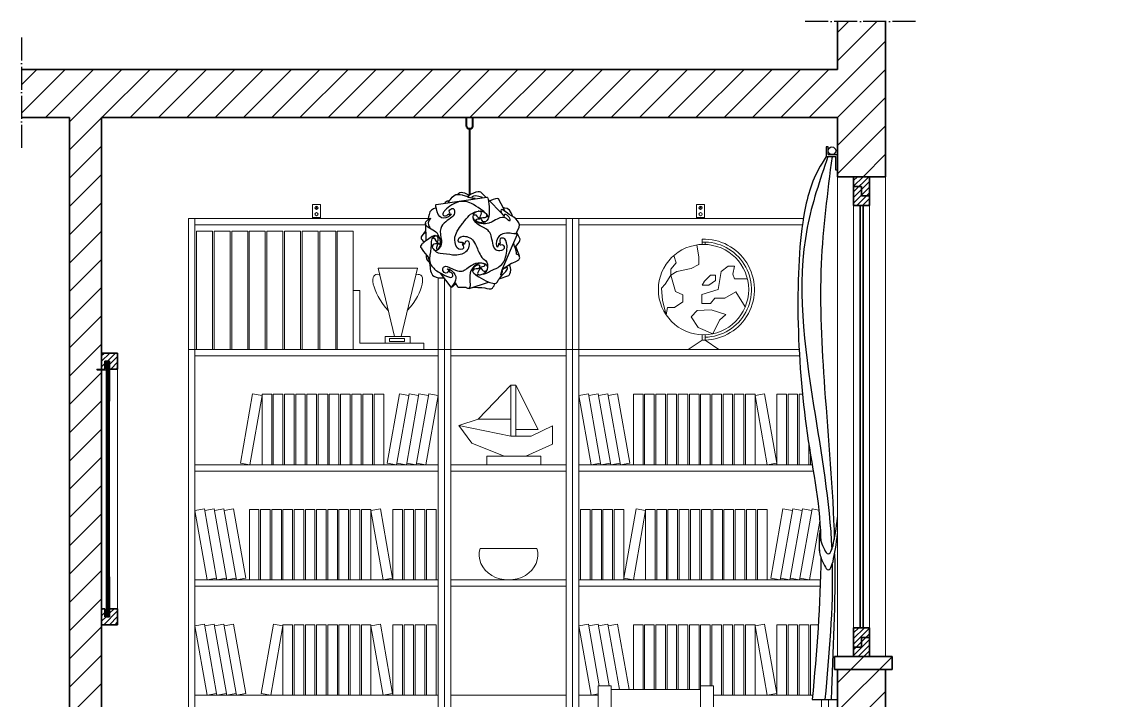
# Model space of a CAD drawing. Header units: inches. Extents: x -1073 to 749, y -113 to 910.
# Drawn here: x -692.1 to -354.7, y 697.6 to 909.8 of the extents above; entities that cross this region are included whole.
import ezdxf

# ---------------------------------------------------------------- set-up
doc = ezdxf.new("R2010")
doc.units = ezdxf.units.IN
doc.header["$MEASUREMENT"] = 0
doc.linetypes.add('ACAD_ISO04W100', pattern=[30, 24, -3, 0, -3])
for name, color, linetype, lineweight in [('A-LP-SEZIONI', 151, 'Continuous', 13), ('A-prsp-2', 137, 'Continuous', 13), ('A-SECT A-MCUT', 7, 'Continuous', 35), ('Livello 1', 7, 'Continuous', 25)]:
    doc.layers.add(name, color=color, linetype=linetype, lineweight=lineweight)
doc.layers.add('A-SECT D-MCUT', color=181, linetype='Continuous')

# ---------------------------------------------------------------- blocks, each defined once
blk = doc.blocks.new('block 3')
at = {"layer": 'A-LP-SEZIONI', "lineweight": 25, "transparency": 33554687}
for points in [[(152.2, 136.5), (135.2, 153.9)], [(53.2, 123.6), (54, 100.7)], [(175.6, 80.9), (170.9, 93.2)], [(110.3, 38.6), (135.5, 46.8)]]:
    blk.add_lwpolyline(points, dxfattribs=at)
for points, knots in [([(129.9, 138.5), (129.9, 138.5), (114.9, 148.6), (111.2, 150), (107.4, 151.3), (100.2, 154), (91, 149.1), (81.7, 144.1), (77.8, 139.4), (77, 138), (76.1, 136.7), (75.8, 134.8), (76.3, 134.1), (76.8, 133.4), (78.5, 131.8), (81.1, 133.6), (83.6, 135.5), (83.4, 135.8), (84, 135.3), (84.6, 134.8), (84, 133.8), (84.6, 134.3), (85.3, 134.9), (88.4, 136.4), (86.8, 134.6), (85.2, 132.8), (80.4, 129.5), (76.8, 129.9), (73.1, 130.3), (70.3, 132.5), (68.5, 138.4), (66.7, 144.2), (66.7, 147.2), (66.9, 147.5), (67.1, 147.7), (67.4, 148), (67.4, 148), (67.4, 148), (133.4, 157.4), (133.4, 157.4), (133.4, 157.4), (134.6, 157.5), (135.1, 154.4), (135.5, 151.3), (136.3, 145.4), (136.4, 142.1), (136.5, 138.7), (137.4, 125.3), (128.1, 123.7), (118.8, 122.2), (115.5, 128.7), (115.4, 131.8), (115.4, 135), (116.8, 139.8), (125.1, 139.5), (133.4, 139.1), (135.1, 131.1), (135.1, 130.5)], [0, 0, 0, 0, 1, 1, 1, 2, 2, 2, 3, 3, 3, 4, 4, 4, 5, 5, 5, 6, 6, 6, 7, 7, 7, 8, 8, 8, 9, 9, 9, 10, 10, 10, 11, 11, 11, 12, 12, 12, 13, 13, 13, 14, 14, 14, 15, 15, 15, 16, 16, 16, 17, 17, 17, 18, 18, 18, 19, 19, 19, 19]), ([(83.1, 150.5), (83.1, 150.5), (85.5, 153.8), (85.8, 154.4), (86, 155), (89.8, 159.9), (92.8, 160.7), (95.8, 161.4), (101.9, 160), (101.9, 160), (101.9, 160), (109, 158.2), (109, 158.2)], [0, 0, 0, 0, 1, 1, 1, 2, 2, 2, 3, 3, 3, 4, 4, 4, 4]), ([(95.8, 161.2), (95.8, 161.2), (96.9, 163.7), (99.6, 163.8), (102.3, 163.9), (106.4, 162.2), (108.4, 160.8), (110.5, 159.4), (110.2, 159.6), (110.2, 159.6)], [0, 0, 0, 0, 1, 1, 1, 2, 2, 2, 3, 3, 3, 3]), ([(118.2, 155.4), (118.2, 155.4), (112.6, 155.8), (109.4, 157.1), (106.2, 158.4), (103.5, 159.4), (103.5, 159.4)], [0, 0, 0, 0, 1, 1, 1, 2, 2, 2, 2]), ([(132.1, 157.4), (132.1, 157.4), (125.7, 163.5), (125.7, 163.5), (125.7, 163.5), (123.1, 165.4), (118.9, 163.9), (114.8, 162.5), (110, 159.6), (109.4, 158.8), (108.9, 158), (108.9, 157.7), (109.8, 157.2), (110.7, 156.8), (110.8, 156.7), (110.8, 156.7)], [0, 0, 0, 0, 1, 1, 1, 2, 2, 2, 3, 3, 3, 4, 4, 4, 5, 5, 5, 5]), ([(127.4, 156.8), (127.4, 156.8), (119.2, 159.8), (115.7, 158.8), (112.1, 157.8), (114.1, 156.3), (115, 156)], [0, 0, 0, 0, 1, 1, 1, 2, 2, 2, 2]), ([(157.2, 138.8), (157.2, 138.8), (152, 148.8), (152, 148.8), (152, 148.8), (148.6, 155), (148.6, 155), (148.6, 155), (146, 156.5), (141.3, 154.4), (136.6, 152.4), (136.9, 152.2), (136.9, 152.2)], [0, 0, 0, 0, 1, 1, 1, 2, 2, 2, 3, 3, 3, 4, 4, 4, 4]), ([(67, 143.2), (67, 143.2), (60.9, 142.1), (59.1, 138.1), (57.3, 134.1), (56.8, 128.6), (56.8, 128.6)], [0, 0, 0, 0, 1, 1, 1, 2, 2, 2, 2]), ([(84.6, 134.6), (84.6, 134.6), (85.8, 135.4), (85.4, 136), (85, 136.6), (83.4, 139.2), (84.9, 140.7), (86.5, 142.3), (89.3, 143.9), (90.5, 141.2), (91.6, 138.4), (91.7, 135.3), (88.9, 132.5), (86.1, 129.8), (76.9, 123.7), (75.5, 121.1), (74, 118.6), (71.7, 115.6), (72.7, 108.8), (73.7, 101.9), (75.1, 99.9), (73.8, 95.8), (72.5, 91.7), (68.4, 85.3), (65.2, 88.4), (62, 91.5), (60.1, 96.8), (61.6, 101.3), (63.1, 105.9), (66.4, 109.3), (70.1, 105.9), (73.7, 102.5), (72.2, 95.8), (71.6, 95.6), (70.9, 95.4), (69.7, 98.1), (69.7, 98.1), (69.7, 98.1), (69.1, 98), (69.2, 97.9), (69.3, 97.7), (68.6, 98.4), (69.2, 99.9), (69.8, 101.3), (70.8, 106.6), (66.9, 107.1)], [0, 0, 0, 0, 1, 1, 1, 2, 2, 2, 3, 3, 3, 4, 4, 4, 5, 5, 5, 6, 6, 6, 7, 7, 7, 8, 8, 8, 9, 9, 9, 10, 10, 10, 11, 11, 11, 12, 12, 12, 13, 13, 13, 14, 14, 14, 15, 15, 15, 15]), ([(78.6, 149.8), (78.6, 149.8), (79.9, 152.6), (81.8, 152.6), (83.8, 152.6), (84.5, 152.4), (84.5, 152.4)], [0, 0, 0, 0, 1, 1, 1, 2, 2, 2, 2]), ([(171.2, 109.9), (171.2, 109.9), (176.4, 117.9), (175.6, 121.3), (174.9, 124.6), (172.3, 129), (168.2, 131.3), (164.2, 133.5), (160.2, 136.3), (158.2, 137.7), (156.2, 139.1), (150.8, 144.2), (151.5, 139.6), (152.2, 135), (155.1, 133.1), (155.6, 132.8), (156, 132.5), (156.2, 132.3), (156.2, 133.6), (156.1, 134.9), (156.8, 136.4), (159.1, 134.4), (161.5, 132.4), (162.5, 131), (162.7, 129.8), (163, 128.6), (164.3, 124), (161.2, 127.3), (158, 130.7), (154.6, 132), (150.3, 130.4), (146.1, 128.8), (137.9, 123.9), (135.7, 123.4), (133.6, 122.8), (129.5, 122.1), (125.2, 123.1), (121, 124.1), (121.7, 124), (121.7, 124)], [0, 0, 0, 0, 1, 1, 1, 2, 2, 2, 3, 3, 3, 4, 4, 4, 5, 5, 5, 6, 6, 6, 7, 7, 7, 8, 8, 8, 9, 9, 9, 10, 10, 10, 11, 11, 11, 12, 12, 12, 13, 13, 13, 13]), ([(166.7, 132.4), (166.7, 132.4), (164.8, 141.1), (159.6, 142.4), (154.5, 143.6), (155, 143.2), (155, 143.2)], [0, 0, 0, 0, 1, 1, 1, 2, 2, 2, 2]), ([(69.7, 97.5), (69.7, 97.5), (67.4, 91.3), (67.7, 90.3), (68, 89.4), (69.6, 87.1), (72.3, 93.6), (74.9, 100), (69.9, 108.9), (67.9, 111), (65.9, 113.1), (55.3, 118.4), (54.2, 120.5), (53, 122.6), (52.9, 124.7), (54.9, 126.7), (56.9, 128.7), (61.2, 131.6), (59.6, 128.6), (59.6, 128.6), (55.7, 125.1), (57.2, 121.4), (58.8, 117.7), (59.5, 116.9), (59.5, 116.9)], [0, 0, 0, 0, 1, 1, 1, 2, 2, 2, 3, 3, 3, 4, 4, 4, 5, 5, 5, 6, 6, 6, 7, 7, 7, 8, 8, 8, 8]), ([(65.2, 88.2), (65.2, 88.2), (68.7, 84.3), (72.5, 84.3), (76.4, 84.3), (85.2, 82.9), (88.6, 82.4), (92.1, 82), (100.6, 82.3), (104.6, 85.3), (108.6, 88.3), (112.4, 94.5), (110.1, 98.6), (107.8, 102.6), (105.2, 98.9), (105.2, 98.9), (105.2, 98.9), (104, 95.6), (103.2, 96), (102.5, 96.4), (102.6, 97), (102.6, 97), (102.6, 97), (99.8, 96.9), (101.5, 95.4), (103.2, 93.9), (103.9, 90.6), (101.5, 89.7), (99.1, 88.7), (94.5, 89.3), (92.8, 94.4), (91.2, 99.6), (90.9, 103.9), (92.7, 108.8), (94.4, 113.7), (101.5, 123.1), (101.9, 123.5), (102.3, 123.9), (109.5, 134.2), (113.9, 136.2), (118.2, 138.2), (118.8, 138.4), (118.8, 138.4)], [0, 0, 0, 0, 1, 1, 1, 2, 2, 2, 3, 3, 3, 4, 4, 4, 5, 5, 5, 6, 6, 6, 7, 7, 7, 8, 8, 8, 9, 9, 9, 10, 10, 10, 11, 11, 11, 12, 12, 12, 13, 13, 13, 14, 14, 14, 14]), ([(115.8, 133.9), (115.8, 133.9), (118.2, 135.6), (120.4, 132.8), (122.6, 130), (123.6, 128.9), (124.2, 129.3)], [0, 0, 0, 0, 1, 1, 1, 2, 2, 2, 2]), ([(172.7, 109), (172.7, 109), (164.7, 110), (163.5, 110.3), (162.2, 110.5), (151.2, 111.3), (147.6, 104.5), (144.1, 97.7), (145.4, 93.6), (146.3, 93.2), (147.2, 92.7), (147.8, 92.3), (148.3, 94.2), (148.9, 96), (149.1, 98.6), (149.9, 96.7), (150.6, 94.9), (150.5, 95.4), (152.6, 95.5), (154.8, 95.6), (158, 91), (153.8, 88.5), (149.5, 86), (143.1, 87.6), (141.5, 94.7), (140, 101.9), (138.9, 109.3), (137.1, 111.3), (135.2, 113.3), (135.6, 114.7), (128.8, 117.8), (122.1, 120.8), (118.4, 123.8), (117.1, 126.4), (115.9, 129.1), (115.9, 129.1), (115.9, 129.1)], [0, 0, 0, 0, 1, 1, 1, 2, 2, 2, 3, 3, 3, 4, 4, 4, 5, 5, 5, 6, 6, 6, 7, 7, 7, 8, 8, 8, 9, 9, 9, 10, 10, 10, 11, 11, 11, 12, 12, 12, 12]), ([(126.9, 123.7), (126.9, 123.7), (120.3, 124.5), (119.3, 126.9), (118.3, 129.4), (121.6, 129), (122.5, 129), (123.5, 129), (124.4, 129.4), (124.4, 129.4)], [0, 0, 0, 0, 1, 1, 1, 2, 2, 2, 3, 3, 3, 3]), ([(124.2, 129.6), (123.7, 130), (124.1, 130.9), (124.1, 130.9), (124.1, 130.9), (126.1, 134.3), (126.3, 136.7), (126.5, 139), (122.1, 139.3), (122.1, 139.3)], [0, 0, 0, 0, 1, 1, 1, 2, 2, 2, 3, 3, 3, 3]), ([(132.5, 125.8), (132.5, 125.8), (129.6, 124.2), (128.1, 125.7), (126.6, 127.2), (126.1, 129.8), (125.5, 129.9), (124.9, 130), (124.4, 130), (124.4, 130), (124.1, 130.7), (126.9, 130.5), (130.9, 130.9), (134.9, 131.3), (133.1, 134.6), (133.1, 134.6)], [0, 0, 0, 0, 1, 1, 1, 2, 2, 2, 3, 3, 3, 4, 4, 4, 5, 5, 5, 5]), ([(53.3, 113.7), (53.3, 113.7), (47.6, 105.8), (47.6, 105.8), (47.6, 105.8), (47, 103.6), (48.8, 101.8), (50.6, 100), (51.9, 99), (51.9, 99)], [0, 0, 0, 0, 1, 1, 1, 2, 2, 2, 3, 3, 3, 3]), ([(65.9, 107.4), (65.9, 107.4), (63.5, 107.4), (59.3, 104.4), (55.1, 101.4), (49.2, 96.8), (49.2, 96.8), (49.2, 96.8), (46, 93.6), (46.8, 92.2), (47.5, 90.9), (58.5, 76.9), (58.5, 76.9)], [0, 0, 0, 0, 1, 1, 1, 2, 2, 2, 3, 3, 3, 4, 4, 4, 4]), ([(69.2, 97.6), (69.2, 97.6), (69, 97.2), (68, 99), (67.1, 100.7), (64.8, 105.3), (62.8, 103.4)], [0, 0, 0, 0, 1, 1, 1, 2, 2, 2, 2]), ([(102.7, 97.4), (102.7, 97.4), (103, 98.4), (101.6, 98.3), (100.2, 98.2), (96.8, 97.6), (96.1, 100.4), (95.3, 103.1), (98.3, 106.3), (102.2, 106.4), (106.1, 106.5), (112.1, 105.7), (116, 99.9), (119.9, 94), (121.3, 89.5), (121.7, 88.5), (122.1, 87.5), (125.9, 78.3), (129.2, 76.4), (132.6, 74.5), (134.8, 71.9), (134.2, 66.4), (133.6, 60.9), (131.6, 57.2), (125.5, 56.1), (119.4, 55), (116, 56.3), (115.2, 60.5), (114.4, 64.6), (118.4, 68.5), (120.1, 69), (121.8, 69.6), (124.4, 69.7), (123.6, 67.4), (122.9, 65.1), (123.5, 65.2), (123.5, 65.2)], [0, 0, 0, 0, 1, 1, 1, 2, 2, 2, 3, 3, 3, 4, 4, 4, 5, 5, 5, 6, 6, 6, 7, 7, 7, 8, 8, 8, 9, 9, 9, 10, 10, 10, 11, 11, 11, 12, 12, 12, 12]), ([(128.9, 57), (128.9, 57), (136.2, 59.8), (136.9, 60.5), (137.6, 61.3), (142.5, 63.5), (145.2, 64.4), (147.9, 65.3), (154.3, 70), (156.2, 75), (158, 80), (160, 89.1), (159.5, 94.1), (159, 99.1), (157.2, 103.8), (155.1, 104), (153, 104.3), (150.2, 104), (150.1, 101.2), (150, 98.4), (151.3, 97.1), (150.4, 97), (149.5, 97), (149.6, 97.3), (149.6, 97.3)], [0, 0, 0, 0, 1, 1, 1, 2, 2, 2, 3, 3, 3, 4, 4, 4, 5, 5, 5, 6, 6, 6, 7, 7, 7, 8, 8, 8, 8]), ([(152.6, 61.8), (152.6, 61.8), (166.8, 94.3), (166.8, 94.3), (166.8, 94.3), (173.1, 109.1), (173.1, 109.1), (173.1, 109.1), (168.2, 110.7), (168.6, 109.7)], [0, 0, 0, 0, 1, 1, 1, 2, 2, 2, 3, 3, 3, 3]), ([(170, 91.6), (170, 91.6), (174.2, 97.9), (175.2, 98.6), (176.1, 99.3), (177, 102.4), (176.3, 103.7), (175.7, 105), (172.1, 111.3), (172.1, 111.3)], [0, 0, 0, 0, 1, 1, 1, 2, 2, 2, 3, 3, 3, 3]), ([(60.9, 96.6), (60.9, 96.6), (60.1, 86.1), (59.4, 83.4), (58.6, 80.6), (57.7, 71.5), (61.4, 67.4), (65.1, 63.4), (67.3, 61.4), (74.1, 57.8), (81, 54.2), (84.1, 52.5), (86.3, 52.8), (88.5, 53.2), (90, 55.1), (88.5, 57.4), (87.1, 59.7), (85.4, 59.3), (84.8, 59.8), (84.2, 60.3), (84.3, 61.1), (84.8, 61.1)], [0, 0, 0, 0, 1, 1, 1, 2, 2, 2, 3, 3, 3, 4, 4, 4, 5, 5, 5, 6, 6, 6, 7, 7, 7, 7]), ([(69.2, 97.3), (69.2, 97.3), (69.4, 96.7), (68.6, 96.7), (67.8, 96.6), (64.6, 96.3), (64.6, 96.3), (64.6, 96.3), (62, 95.3), (62.4, 93.2)], [0, 0, 0, 0, 1, 1, 1, 2, 2, 2, 3, 3, 3, 3]), ([(153.9, 64), (153.9, 64), (165.5, 71.4), (165.5, 71.4), (165.5, 71.4), (176.8, 74.6), (176.3, 78.5), (175.9, 82.3), (172, 82.9), (172, 82.9), (172, 82.9), (172.4, 86.6), (170.5, 90.3), (168.6, 94), (168.3, 97.1), (168.3, 97.1)], [0, 0, 0, 0, 1, 1, 1, 2, 2, 2, 3, 3, 3, 4, 4, 4, 5, 5, 5, 5]), ([(54.3, 81.8), (54.3, 81.8), (53.9, 77.5), (55.7, 75.5), (57.4, 73.5), (58.5, 72.4), (58.5, 72.4)], [0, 0, 0, 0, 1, 1, 1, 2, 2, 2, 2]), ([(56.7, 78.8), (56.7, 78.8), (58.4, 74.3), (58.9, 70), (59.3, 65.6), (59.9, 57.1), (64, 54.5), (68.1, 51.9), (72.8, 52.1), (74.3, 52.1), (75.8, 52.2), (77.3, 52.3), (77.3, 52.3)], [0, 0, 0, 0, 1, 1, 1, 2, 2, 2, 3, 3, 3, 4, 4, 4, 4]), ([(123.6, 66.3), (123.6, 66.3), (129.7, 67.4), (129.7, 67.4), (129.7, 67.4), (132.7, 69.4), (129.5, 70.6), (126.3, 71.8), (120.3, 71.9), (116.3, 67), (112.4, 62.2), (111.5, 61.4), (111.2, 55.1), (110.9, 48.9), (111.7, 43.9), (111.3, 41.8), (110.9, 39.7), (110.6, 38.2), (108.5, 38.3), (106.5, 38.5), (106.1, 39.9), (106.1, 39.9), (106.1, 39.9), (96.1, 39.5), (96.1, 39.5), (96.1, 39.5), (92.4, 45.9), (92.4, 45.9), (92.4, 45.9), (92.4, 45.3), (92.3, 45), (92.2, 44.7), (90.2, 42.1), (88.5, 40.5), (86.7, 39), (86.7, 40.1), (86.7, 40.1), (86.7, 40.1), (72.7, 58.4), (72.7, 58.4)], [0, 0, 0, 0, 1, 1, 1, 2, 2, 2, 3, 3, 3, 4, 4, 4, 5, 5, 5, 6, 6, 6, 7, 7, 7, 8, 8, 8, 9, 9, 9, 10, 10, 10, 11, 11, 11, 12, 12, 12, 13, 13, 13, 13]), ([(85.2, 61.1), (85.2, 61.1), (83.3, 62.2), (82.8, 61), (82.3, 59.8), (81.4, 56.7), (77.6, 59.4), (73.7, 62.2), (76.5, 67), (78.5, 67.2), (80.6, 67.4), (81.3, 67.8), (89.4, 63.5), (97.5, 59.2), (102.3, 61.2), (104.6, 62.6), (106.9, 64), (114.8, 70), (116.9, 70.7), (119, 71.5), (124.7, 72.5), (128.5, 71.5), (132.4, 70.4), (134, 67.9), (134, 66.2)], [0, 0, 0, 0, 1, 1, 1, 2, 2, 2, 3, 3, 3, 4, 4, 4, 5, 5, 5, 6, 6, 6, 7, 7, 7, 8, 8, 8, 8]), ([(84.2, 61.8), (84.2, 61.8), (79.9, 64.3), (82.2, 64.2), (84.4, 64.2), (90.2, 60), (91.7, 56.6), (93.3, 53.2), (93.6, 50.2), (91.4, 46.6), (89.3, 42.9), (87.4, 40.5), (87.4, 40.5), (87.4, 40.5), (87, 39.9), (87.3, 39.9)], [0, 0, 0, 0, 1, 1, 1, 2, 2, 2, 3, 3, 3, 4, 4, 4, 5, 5, 5, 5]), ([(123.6, 65.4), (123.6, 65.4), (124.1, 64.4), (121.3, 64.2), (118.5, 64), (115.3, 63.7), (115.3, 61.3)], [0, 0, 0, 0, 1, 1, 1, 2, 2, 2, 2]), ([(118.5, 56.2), (118.5, 56.2), (131.4, 47.5), (137.2, 46.2), (142.9, 44.9), (144.9, 44), (146.9, 47.1), (148.9, 50.2), (149.3, 51.2), (149.3, 51.2), (149.3, 51.2), (154.1, 56.5), (155.9, 58.3), (157.8, 60.1), (163, 66.8), (158.1, 65.4), (153.2, 64), (152.2, 60.2), (151.8, 59.3), (151.3, 58.4), (149.9, 54.6), (151.5, 56.2), (153.1, 57.7), (153.9, 61.1), (153.6, 61.5)], [0, 0, 0, 0, 1, 1, 1, 2, 2, 2, 3, 3, 3, 4, 4, 4, 5, 5, 5, 6, 6, 6, 7, 7, 7, 8, 8, 8, 8]), ([(123.6, 65.7), (123.6, 65.7), (124.8, 65.4), (124, 64), (123.3, 62.7), (120.7, 59.1), (121.2, 58), (121.7, 56.8), (122.6, 56.1), (124.4, 56.1)], [0, 0, 0, 0, 1, 1, 1, 2, 2, 2, 3, 3, 3, 3]), ([(123.6, 66), (123.6, 66), (124.4, 66.8), (125.9, 64.5), (127.4, 62.2), (129.2, 60.3), (130.8, 60.9), (132.3, 61.5), (133.2, 62.5), (133.2, 62.5)], [0, 0, 0, 0, 1, 1, 1, 2, 2, 2, 3, 3, 3, 3]), ([(149.3, 51.2), (149.3, 51.2), (162, 55.4), (162, 55.4), (162, 55.4), (164.7, 58.5), (164.5, 62.8), (164.2, 67.1), (163.3, 69.3), (162, 68.6)], [0, 0, 0, 0, 1, 1, 1, 2, 2, 2, 3, 3, 3, 3]), ([(115.2, 39.9), (115.2, 39.9), (126.8, 40.2), (130.4, 39.1), (133.9, 37.9), (139.3, 37.3), (140.6, 39), (141.9, 40.7), (143.6, 43.6), (143.8, 44.5), (143.9, 45.4), (143.8, 45), (143.8, 45)], [0, 0, 0, 0, 1, 1, 1, 2, 2, 2, 3, 3, 3, 4, 4, 4, 4])]:
    blk.add_open_spline(points, degree=3, knots=knots, dxfattribs=at)
blk.add_open_spline([(53.4, 112.4), (53.4, 112.4), (50.8, 108.9), (49.5, 108)], degree=3, dxfattribs=at)
blk = doc.blocks.new('block 2')
at = {"layer": 'A-LP-SEZIONI', "lineweight": 40, "transparency": 33554687}
for points in [[(106.9, 250.1), (106.9, 261)], [(114.7, 261), (114.7, 250.1)], [(110.9, 160.8), (110.9, 246.2)]]:
    blk.add_lwpolyline(points, dxfattribs=at)
blk.add_open_spline([(114.7, 250.1), (114.7, 248), (112.9, 246.2), (110.8, 246.2), (108.6, 246.2), (106.9, 248), (106.9, 250.1)], degree=3, knots=[0, 0, 0, 0, 1, 1, 1, 2, 2, 2, 2], dxfattribs=at)
at = {"layer": 'Livello 1', "transparency": 33554687}
blk.add_blockref('block 3', (0, 0), dxfattribs=at)
blk = doc.blocks.new('A$C76D67974')
at = {"layer": 'A-LP-SEZIONI', "transparency": 33554687}
blk.add_blockref('block 2', (-110.8, -261), dxfattribs=at)

msp = doc.modelspace()

# ---------------------------------------------------------------- hatches: boundary and pattern name
at = {"layer": 'A-SECT D-MCUT', "transparency": 33554559}
h = msp.add_hatch(dxfattribs=at)
h.set_pattern_fill('ANSI31', color=181, scale=50)
edge = h.paths.add_edge_path()
edge.add_line((-422.12, 909.8), (-437.12, 909.8))
edge.add_line((-437.12, 909.8), (-437.12, 894.8))
edge.add_line((-437.12, 894.8), (-692.12, 894.8))
edge.add_line((-692.12, 894.8), (-692.12, 879.8))
edge.add_line((-692.12, 879.8), (-677.12, 879.8))
edge.add_line((-677.12, 879.8), (-677.12, 611.3))
edge.add_line((-677.12, 611.3), (-692.12, 611.3))
edge.add_line((-692.12, 611.3), (-692.12, 579.8))
edge.add_line((-692.12, 579.8), (-390.5, 579.8))
edge.add_line((-390.5, 579.8), (-390.5, 599.8))
edge.add_line((-390.5, 599.8), (-422.12, 599.8))
edge.add_line((-422.12, 599.8), (-422.12, 707.3))
edge.add_line((-422.12, 707.3), (-437.12, 707.3))
edge.add_line((-437.12, 707.3), (-437.12, 609.8))
edge.add_line((-437.12, 609.8), (-667.12, 609.8))
edge.add_line((-667.12, 609.8), (-667.12, 800.86))
edge.add_line((-667.12, 800.86), (-667.13, 800.87))
edge.add_line((-667.13, 800.87), (-668.45, 800.87))
edge.add_arc((-668.45, 801.02), 0.15, 90, 270, ccw=False)
edge.add_line((-668.45, 801.17), (-667.12, 801.17))
edge.add_line((-667.12, 801.17), (-667.12, 879.8))
edge.add_line((-667.12, 879.8), (-437.12, 879.8))
edge.add_line((-437.12, 879.8), (-437.12, 861.3))
edge.add_line((-437.12, 861.3), (-422.12, 861.3))
edge.add_line((-422.12, 861.3), (-422.12, 909.8))
h.paths.add_polyline_path([(-420.12, 711.3), (-438.12, 711.3), (-438.12, 707.3), (-420.12, 707.3)], flags=17)
at = {"layer": 'A-SECT D-MCUT', "transparency": 33554687}
h = msp.add_hatch(dxfattribs=at)
h.set_pattern_fill('ANSI31', color=181, scale=10)
h.paths.add_polyline_path([(-43.89, 726.3), (-44.89, 726.3), (-44.89, 723.8), (-46.39, 723.8), (-46.39, 726.3), (-48.89, 726.3), (-48.89, 721.3), (-43.89, 721.3)])
h.paths.add_polyline_path([(-43.89, 806.2), (-48.89, 806.2), (-48.89, 801.2), (-46.39, 801.2), (-46.39, 803.7), (-44.89, 803.7), (-44.89, 801.2), (-43.89, 801.2)])
h.paths.add_polyline_path([(-662.12, 806.2), (-667.12, 806.2), (-667.12, 801.2), (-666.12, 801.2), (-666.12, 803.7), (-664.62, 803.7), (-664.62, 801.2), (-662.12, 801.2)])
h.paths.add_polyline_path([(-662.12, 726.3), (-664.62, 726.3), (-664.62, 723.8), (-666.12, 723.8), (-666.12, 726.3), (-667.12, 726.3), (-667.12, 721.3), (-662.12, 721.3)])
h.paths.add_polyline_path([(-427.12, 855.3), (-429.62, 855.3), (-429.62, 858.3), (-432.12, 858.3), (-432.12, 852.3), (-427.12, 852.3)])
h.paths.add_polyline_path([(-427.12, 861.3), (-432.12, 861.3), (-432.12, 858.3), (-429.62, 858.3), (-429.62, 855.3), (-427.12, 855.3)])
h.paths.add_polyline_path([(-427.12, 720.3), (-432.12, 720.3), (-432.12, 714.3), (-429.62, 714.3), (-429.62, 717.3), (-427.12, 717.3)])
h.paths.add_polyline_path([(-427.12, 717.3), (-429.62, 717.3), (-429.62, 714.3), (-432.12, 714.3), (-432.12, 711.3), (-427.12, 711.3)])
h.paths.add_polyline_path([(-442.12, 679.3), (-443.62, 679.3), (-443.62, 678.3, -1), (-444.12, 678.3), (-444.12, 679.3), (-445.87, 679.3), (-445.87, 677.8), (-445.8, 677.8), (-445.8, 677.15), (-445.92, 677.15), (-447.12, 677.15), (-447.12, 611.8), (-444.72, 611.8), (-444.72, 613.3, -1), (-444.52, 613.3), (-444.52, 611.8), (-443.62, 611.8), (-442.12, 611.8)])
h.paths.add_polyline_path([(-446.37, 679.3), (-447.12, 679.3), (-447.12, 677.8), (-446.37, 677.8)], flags=17)
h.paths.add_polyline_path([(-541.37, 679.3), (-542.12, 679.3), (-542.12, 677.8), (-541.37, 677.8)], flags=17)
h.paths.add_polyline_path([(-540.12, 679.3), (-540.87, 679.3), (-540.87, 677.8), (-540.8, 677.8), (-540.8, 677.15), (-542.12, 677.15), (-542.12, 664.35), (-540.85, 664.35, -1), (-540.85, 664.05), (-542.12, 664.05), (-542.12, 638.55), (-540.87, 638.55), (-540.87, 638.05), (-542.12, 638.05), (-542.12, 620.05), (-540.87, 620.05), (-540.87, 619.55), (-542.12, 619.55), (-542.12, 611.8), (-541.22, 611.8), (-541.22, 613.3, -1), (-541.02, 613.3), (-541.02, 611.8), (-540.12, 611.8)])
h.paths.add_polyline_path([(-580.12, 664.05), (-581.5, 664.05), (-581.48, 664.08, -0.722432), (-581.39, 664.35), (-580.12, 664.35), (-580.12, 677.15), (-581.45, 677.15), (-581.45, 677.8), (-581.37, 677.8), (-581.37, 679.3), (-582.12, 679.3), (-582.12, 611.8), (-581.22, 611.8), (-581.22, 613.3, -1), (-581.02, 613.3), (-581.02, 611.8), (-580.12, 611.8), (-580.12, 619.55), (-581.37, 619.55), (-581.37, 620.05), (-580.12, 620.05), (-580.12, 638.05), (-581.37, 638.05), (-581.37, 638.55), (-580.12, 638.55)])
h.paths.add_polyline_path([(-543.37, 638.55), (-542.12, 638.55), (-542.12, 639.3), (-580.12, 639.3), (-580.12, 638.55), (-578.87, 638.55), (-578.87, 638.05), (-580.12, 638.05), (-580.12, 637.3), (-542.12, 637.3), (-542.12, 638.05), (-543.37, 638.05)])
h.paths.add_polyline_path([(-442.12, 684.3), (-582.12, 684.3), (-582.12, 679.3), (-581.26, 679.3), (-581.26, 679.86, -1), (-580.98, 679.86), (-580.98, 679.3), (-580.12, 679.3), (-541.26, 679.3), (-541.26, 680.06), (-541.18, 679.99, -0.562453), (-540.98, 679.86), (-540.98, 679.3), (-540.12, 679.3), (-446.26, 679.3), (-446.26, 680.06), (-446.18, 679.99, -0.562453), (-445.98, 679.86), (-445.98, 679.3), (-444.12, 679.3), (-444.12, 680.3, -1), (-443.62, 680.3), (-443.62, 679.3), (-442.12, 679.3)])
h.paths.add_polyline_path([(-580.12, 679.3), (-580.87, 679.3), (-580.87, 677.8), (-580.12, 677.8)], flags=17)
h.paths.add_polyline_path([(-542.12, 620.8), (-580.12, 620.8), (-580.12, 620.05), (-578.87, 620.05), (-578.87, 619.55), (-580.12, 619.55), (-580.12, 618.8), (-542.12, 618.8), (-542.12, 619.55), (-543.37, 619.55), (-543.37, 620.05), (-542.12, 620.05)])
h.paths.add_polyline_path([(-543.62, 663.2), (-578.62, 663.2), (-578.62, 662.8), (-543.62, 662.8)])
h.paths.add_polyline_path([(-543.12, 664.3), (-543.8, 664.3, -1), (-543.8, 664.6), (-543.12, 664.6), (-543.12, 668.28), (-543.12, 673.8), (-544.12, 673.8), (-544.12, 668.35), (-544.12, 663.2), (-543.62, 663.2), (-543.62, 662.8), (-544.12, 662.8), (-544.12, 661.32), (-543.12, 661.32)])
h.paths.add_polyline_path([(-578.12, 673.8), (-579.12, 673.8), (-579.12, 664.6), (-578.43, 664.6, -1), (-578.43, 664.3), (-579.12, 664.3), (-579.12, 661.32), (-578.12, 661.32), (-578.12, 662.8), (-578.62, 662.8), (-578.62, 663.2), (-578.12, 663.2)])
h.paths.add_polyline_path([(-579.12, 664.3), (-579.32, 664.2), (-579.32, 664.33), (-579.32, 664.58), (-579.32, 664.7), (-579.12, 664.6), (-579.12, 665.1), (-579.75, 665.1), (-579.75, 665.7), (-580.12, 665.7), (-580.12, 664.35), (-580.02, 664.35), (-579.82, 664.45), (-579.82, 664.33), (-579.82, 664.08), (-579.82, 663.95), (-580.02, 664.05), (-580.12, 664.05), (-580.12, 662.5), (-579.12, 662.5), (-579.12, 663.5)])
h.paths.add_polyline_path([(-542.12, 664.05), (-542.22, 664.05), (-542.42, 663.95), (-542.42, 664.08), (-542.42, 664.33), (-542.42, 664.45), (-542.22, 664.35), (-542.12, 664.35), (-542.12, 665.7), (-542.5, 665.7), (-542.5, 665.1), (-543.12, 665.1), (-543.12, 664.6), (-542.92, 664.7), (-542.92, 664.58), (-542.92, 664.33), (-542.92, 664.2), (-543.12, 664.3), (-543.12, 662.5), (-542.12, 662.5)])

# ---------------------------------------------------------------- linework, layer by layer
at = {"layer": 'A-LP-SEZIONI', "linetype": 'ACAD_ISO04W100', "lineweight": 30, "ltscale": 0.3, "transparency": 33554687}
for p, q in [((-412.81, 909.8), (-447.81, 909.8)), ((-692.12, 904.8), (-692.12, 869.8))]:
    msp.add_line(p, q, dxfattribs=at)
at = {"layer": 'A-LP-SEZIONI', "transparency": 33554687}
for p, q in [((-437.12, 861.3), (-437.12, 711.3)), ((-422.12, 861.3), (-422.12, 711.3)), ((-601.21, 848.3), (-601.21, 852.6)), ((-601.21, 852.6), (-598.71, 852.6)), ((-600.21, 851.6), (-600, 851.64)), ((-600.21, 851.6), (-599.71, 851.6)), ((-600.21, 851.6), (-600, 851.56)), ((-600, 851.64), (-599.96, 851.85)), ((-599.96, 851.35), (-600, 851.56)), ((-599.96, 851.85), (-599.96, 851.35)), ((-599.96, 851.85), (-599.91, 851.64)), ((-599.91, 851.56), (-599.96, 851.35)), ((-599.91, 851.64), (-599.71, 851.6)), ((-599.91, 851.56), (-599.72, 851.6)), ((-598.71, 852.6), (-598.71, 848.3)), ((-481.21, 848.3), (-481.21, 852.6)), ((-481.21, 852.6), (-478.71, 852.6)), ((-480.21, 851.6), (-480, 851.64)), ((-480.21, 851.6), (-479.71, 851.6)), ((-480.21, 851.6), (-480, 851.56)), ((-480, 851.64), (-479.96, 851.85)), ((-479.96, 851.35), (-480, 851.56)), ((-479.96, 851.85), (-479.96, 851.35)), ((-479.96, 851.85), (-479.91, 851.64)), ((-479.91, 851.56), (-479.96, 851.35)), ((-479.91, 851.64), (-479.71, 851.6)), ((-479.91, 851.56), (-479.72, 851.6)), ((-478.71, 852.6), (-478.71, 848.3)), ((-432.12, 852.3), (-432.12, 720.3)), ((-427.12, 720.3), (-427.12, 852.3)), ((-639.96, 848.3), (-639.96, 611.3)), ((-565.04, 848.3), (-639.96, 848.3)), ((-637.96, 848.3), (-637.96, 611.3)), ((-601.21, 848.6), (-598.71, 848.6)), ((-447.82, 848.3), (-537.81, 848.3)), ((-521.96, 848.3), (-521.96, 684.3)), ((-519.96, 848.3), (-519.96, 684.3)), ((-517.96, 848.3), (-517.96, 684.3)), ((-481.21, 848.6), (-478.71, 848.6)), ((-565.93, 846.3), (-637.96, 846.3)), ((-521.96, 846.3), (-536.57, 846.3)), ((-448.12, 846.3), (-517.96, 846.3)), ((-561.96, 829.73), (-561.96, 684.3)), ((-559.96, 829.47), (-559.96, 684.3)), ((-557.96, 826.86), (-557.96, 684.3)), ((-449.16, 807.3), (-639.96, 807.3)), ((-561.96, 805.3), (-637.96, 805.3)), ((-521.96, 805.3), (-557.96, 805.3)), ((-449.05, 805.3), (-517.96, 805.3)), ((-667.09, 801.17), (-666.12, 801.17)), ((-662.12, 726.3), (-662.12, 801.2)), ((-664.62, 791.2), (-664.62, 736.3)), ((-637.96, 771.3), (-561.96, 771.3)), ((-521.96, 771.3), (-557.96, 771.3)), ((-445.07, 771.3), (-517.96, 771.3)), ((-561.96, 769.3), (-637.96, 769.3)), ((-521.96, 769.3), (-557.96, 769.3)), ((-444.74, 769.3), (-517.96, 769.3)), ((-561.96, 735.3), (-637.96, 735.3)), ((-561.96, 733.3), (-637.96, 733.3)), ((-521.96, 735.3), (-557.96, 735.3)), ((-521.96, 733.3), (-557.96, 733.3)), ((-517.96, 735.3), (-442.5, 735.3)), ((-442.56, 733.3), (-517.96, 733.3)), ((-511.94, 684.3), (-511.94, 702.17)), ((-511.94, 702.17), (-507.94, 702.17)), ((-507.94, 684.3), (-507.94, 702.17)), ((-479.94, 702.17), (-475.94, 702.17)), ((-479.94, 684.3), (-479.94, 702.17)), ((-475.94, 702.17), (-475.94, 684.3)), ((-561.96, 699.3), (-637.96, 699.3)), ((-521.96, 699.3), (-557.96, 699.3)), ((-511.94, 699.3), (-517.96, 699.3)), ((-507.94, 701.06), (-479.94, 701.06)), ((-444.91, 699.3), (-475.94, 699.3)), ((-442.12, 684.3), (-442.12, 697.95)), ((-439.96, 611.3), (-439.96, 697.95))]:
    msp.add_line(p, q, dxfattribs=at)
msp.add_lwpolyline([(-667.12, 801.17), (-666.09, 801.17), (-666.09, 802.17), (-665.76, 802.17), (-665.76, 800.87), (-667.09, 800.87), (-668.45, 800.87, -1), (-668.45, 801.17), (-667.09, 801.17)], format="xyb", dxfattribs=at)
for centre in [(-599.96, 851.6), (-479.96, 851.6), (-599.96, 849.6), (-479.96, 849.6)]:
    msp.add_circle(centre, 0.5, dxfattribs=at)
at = {"layer": 'A-prsp-2', "transparency": 33554687}
for p, q in [((-479.49, 840.13), (-479.49, 841.8)), ((-478.55, 840.13), (-478.55, 840.91)), ((-481.08, 839.99), (-480.52, 836.2)), ((-489.26, 832.39), (-487.59, 834.44)), ((-487.59, 834.44), (-488.3, 836.67)), ((-480.52, 833.88), (-482.94, 832.67)), ((-480.52, 836.2), (-480.52, 833.88)), ((-575.62, 811.37), (-580.67, 832.71)), ((-580.67, 832.71), (-568.45, 832.71)), ((-573.5, 811.37), (-568.45, 832.71)), ((-491.06, 827.73), (-489.26, 830.53)), ((-489.26, 830.53), (-489.26, 832.39)), ((-487.4, 831.65), (-489.26, 830.53)), ((-489.26, 830.53), (-487.77, 825.41)), ((-482.94, 832.67), (-487.4, 831.65)), ((-478.68, 828.66), (-476.87, 830.56)), ((-476.87, 830.56), (-475.25, 830.56)), ((-475.25, 830.56), (-475.25, 828.85)), ((-474.44, 826.05), (-473.54, 831.71)), ((-473.54, 831.71), (-471.35, 833.33)), ((-471.35, 833.33), (-469.34, 833.33)), ((-469.34, 833.33), (-469.92, 830.85)), ((-469.92, 830.85), (-469.34, 829.42)), ((-492.19, 826.43), (-491.06, 827.73)), ((-479.44, 827.42), (-478.68, 828.66)), ((-477.35, 827.42), (-479.44, 827.42)), ((-475.25, 828.85), (-477.35, 827.42)), ((-469.34, 829.42), (-465.33, 829.42)), ((-588.46, 825.8), (-586.46, 825.8)), ((-586.46, 825.8), (-586.46, 809.3)), ((-491.88, 822.65), (-492.19, 826.43)), ((-487.77, 825.41), (-485.45, 824.39)), ((-485.45, 824.39), (-485.45, 822.25)), ((-474.44, 826.05), (-479.54, 824.46)), ((-479.54, 824.46), (-479.54, 821.7)), ((-476.87, 821.7), (-475.54, 823.32)), ((-475.54, 823.32), (-472.39, 823.32)), ((-472.39, 823.32), (-468.96, 825.32)), ((-468.96, 825.32), (-465.98, 820.68)), ((-490.75, 818.19), (-491.88, 822.65)), ((-490.28, 820.48), (-490.75, 818.19)), ((-488.14, 820.48), (-490.28, 820.48)), ((-485.45, 822.25), (-488.14, 820.48)), ((-479.54, 821.7), (-476.87, 821.7)), ((-482.87, 817.5), (-480.97, 819.5)), ((-480.68, 814.16), (-482.87, 817.5)), ((-480.97, 819.5), (-476.59, 819.69)), ((-476.59, 819.69), (-472.01, 818.26)), ((-472.01, 818.26), (-474.01, 816.45)), ((-476.11, 812.23), (-480.68, 814.16)), ((-474.01, 816.45), (-476.11, 812.23)), ((-578.52, 809.3), (-578.52, 811.37)), ((-578.52, 811.37), (-570.73, 811.37)), ((-570.73, 811.37), (-570.73, 809.3)), ((-479.49, 810.27), (-483.8, 807.3)), ((-479.49, 811.94), (-479.49, 810.27)), ((-479.49, 810.27), (-478.54, 810.27)), ((-478.54, 811.94), (-478.54, 810.28)), ((-478.52, 810.27), (-474.23, 807.3)), ((-586.46, 809.3), (-566.46, 809.3)), ((-566.46, 809.3), (-566.46, 807.3)), ((-539.21, 796.16), (-549.42, 785.56)), ((-539.21, 780.26), (-539.21, 796.16)), ((-539.21, 796.16), (-537.7, 796.16)), ((-537.7, 796.16), (-537.7, 780.26)), ((-537.7, 796.16), (-530.69, 782.31)), ((-549.42, 785.56), (-555.48, 783.54)), ((-551.44, 777.99), (-555.48, 783.54)), ((-555.48, 783.54), (-539.21, 780.26)), ((-549.42, 785.56), (-539.21, 785.56)), ((-532.91, 780.26), (-526.23, 783.42)), ((-526.23, 783.42), (-526.23, 777.74)), ((-539.21, 780.26), (-532.91, 780.26)), ((-530.69, 782.31), (-537.7, 782.31)), ((-541.36, 773.96), (-551.44, 777.99)), ((-526.23, 777.74), (-534.55, 773.96)), ((-548.83, 745.11), (-531.08, 745.11))]:
    msp.add_line(p, q, dxfattribs=at)
for points in [[(-632.46, 807.3), (-632.46, 844.3), (-637.46, 844.3), (-637.46, 807.3)], [(-626.96, 807.3), (-626.96, 844.3), (-631.96, 844.3), (-631.96, 807.3)], [(-621.46, 807.3), (-621.46, 844.3), (-626.46, 844.3), (-626.46, 807.3)], [(-615.96, 807.3), (-615.96, 844.3), (-620.96, 844.3), (-620.96, 807.3)], [(-610.46, 807.3), (-610.46, 844.3), (-615.46, 844.3), (-615.46, 807.3)], [(-604.96, 807.3), (-604.96, 844.3), (-609.96, 844.3), (-609.96, 807.3)], [(-599.46, 807.3), (-599.46, 844.3), (-604.46, 844.3), (-604.46, 807.3)], [(-593.96, 807.3), (-593.96, 844.3), (-598.96, 844.3), (-598.96, 807.3)], [(-588.46, 807.3), (-588.46, 844.3), (-593.46, 844.3), (-593.46, 807.3)], [(-613.97, 771.3), (-613.97, 793.3), (-616.97, 793.3), (-616.97, 771.3)], [(-610.47, 771.3), (-610.47, 793.3), (-613.47, 793.3), (-613.47, 771.3)], [(-606.97, 771.3), (-606.97, 793.3), (-609.97, 793.3), (-609.97, 771.3)], [(-606.47, 771.3), (-606.47, 793.3), (-603.47, 793.3), (-603.47, 771.3)], [(-599.97, 771.3), (-599.97, 793.3), (-602.97, 793.3), (-602.97, 771.3)], [(-596.47, 771.3), (-596.47, 793.3), (-599.47, 793.3), (-599.47, 771.3)], [(-595.97, 771.3), (-595.97, 793.3), (-592.97, 793.3), (-592.97, 771.3)], [(-589.47, 771.3), (-589.47, 793.3), (-592.47, 793.3), (-592.47, 771.3)], [(-585.97, 771.3), (-585.97, 793.3), (-588.97, 793.3), (-588.97, 771.3)], [(-582.47, 771.3), (-582.47, 793.3), (-585.47, 793.3), (-585.47, 771.3)], [(-578.97, 771.3), (-578.97, 793.3), (-581.97, 793.3), (-581.97, 771.3)], [(-571.1, 792.97), (-574.05, 793.49), (-577.87, 771.82), (-574.92, 771.3), (-574.82, 771.82)], [(-568.05, 792.97), (-571, 793.49), (-574.82, 771.82), (-571.87, 771.3), (-571.78, 771.82)], [(-565, 792.97), (-567.96, 793.49), (-571.78, 771.82), (-568.82, 771.3), (-568.73, 771.82)], [(-514.91, 792.97), (-511.96, 793.49), (-508.14, 771.82), (-511.09, 771.3), (-511.18, 771.82)], [(-511.86, 792.97), (-508.91, 793.49), (-505.09, 771.82), (-508.04, 771.3), (-508.14, 771.82)], [(-508.82, 792.97), (-505.86, 793.49), (-502.04, 771.82), (-505, 771.3), (-505.09, 771.82)], [(-500.94, 771.3), (-500.94, 793.3), (-497.94, 793.3), (-497.94, 771.3)], [(-497.44, 771.3), (-497.44, 793.3), (-494.44, 793.3), (-494.44, 771.3)], [(-493.94, 771.3), (-493.94, 793.3), (-490.94, 793.3), (-490.94, 771.3)], [(-490.44, 771.3), (-490.44, 793.3), (-487.44, 793.3), (-487.44, 771.3)], [(-483.94, 771.3), (-483.94, 793.3), (-486.94, 793.3), (-486.94, 771.3)], [(-483.44, 771.3), (-483.44, 793.3), (-480.44, 793.3), (-480.44, 771.3)], [(-479.94, 771.3), (-479.94, 793.3), (-476.94, 793.3), (-476.94, 771.3)], [(-473.44, 771.3), (-473.44, 793.3), (-476.44, 793.3), (-476.44, 771.3)], [(-472.94, 771.3), (-472.94, 793.3), (-469.94, 793.3), (-469.94, 771.3)], [(-469.44, 771.3), (-469.44, 793.3), (-466.44, 793.3), (-466.44, 771.3)], [(-465.94, 771.3), (-465.94, 793.3), (-462.94, 793.3), (-462.94, 771.3)], [(-453.12, 771.3), (-453.12, 793.3), (-456.12, 793.3), (-456.12, 771.3)], [(-452.62, 771.3), (-452.62, 793.3), (-449.62, 793.3), (-449.62, 771.3)], [(-449.12, 771.3), (-449.12, 793.3), (-448.11, 793.3)], [(-446.12, 777.78), (-446.12, 771.3)], [(-445.62, 771.3), (-445.62, 774.67)], [(-634.91, 756.97), (-631.96, 757.49), (-628.14, 735.82), (-631.09, 735.3), (-631.18, 735.82)], [(-631.86, 756.97), (-628.91, 757.49), (-625.09, 735.82), (-628.04, 735.3), (-628.14, 735.82)], [(-628.82, 756.97), (-625.86, 757.49), (-622.04, 735.82), (-625, 735.3), (-625.09, 735.82)], [(-620.94, 735.3), (-620.94, 757.3), (-617.94, 757.3), (-617.94, 735.3)], [(-617.44, 735.3), (-617.44, 757.3), (-614.44, 757.3), (-614.44, 735.3)], [(-613.94, 735.3), (-613.94, 757.3), (-610.94, 757.3), (-610.94, 735.3)], [(-610.44, 735.3), (-610.44, 757.3), (-607.44, 757.3), (-607.44, 735.3)], [(-603.94, 735.3), (-603.94, 757.3), (-606.94, 757.3), (-606.94, 735.3)], [(-603.44, 735.3), (-603.44, 757.3), (-600.44, 757.3), (-600.44, 735.3)], [(-599.94, 735.3), (-599.94, 757.3), (-596.94, 757.3), (-596.94, 735.3)], [(-593.44, 735.3), (-593.44, 757.3), (-596.44, 757.3), (-596.44, 735.3)], [(-592.94, 735.3), (-592.94, 757.3), (-589.94, 757.3), (-589.94, 735.3)], [(-589.44, 735.3), (-589.44, 757.3), (-586.44, 757.3), (-586.44, 735.3)], [(-585.94, 735.3), (-585.94, 757.3), (-582.94, 757.3), (-582.94, 735.3)], [(-573.12, 735.3), (-573.12, 757.3), (-576.12, 757.3), (-576.12, 735.3)], [(-572.62, 735.3), (-572.62, 757.3), (-569.62, 757.3), (-569.62, 735.3)], [(-569.12, 735.3), (-569.12, 757.3), (-566.12, 757.3), (-566.12, 735.3)], [(-565.62, 735.3), (-565.62, 757.3), (-562.62, 757.3), (-562.62, 735.3)], [(-514.46, 735.3), (-514.46, 757.3), (-517.46, 757.3), (-517.46, 735.3)], [(-510.96, 735.3), (-510.96, 757.3), (-513.96, 757.3), (-513.96, 735.3)], [(-507.46, 735.3), (-507.46, 757.3), (-510.46, 757.3), (-510.46, 735.3)], [(-506.96, 735.3), (-506.96, 757.3), (-503.96, 757.3), (-503.96, 735.3)], [(-494.14, 735.3), (-494.14, 757.3), (-497.14, 757.3), (-497.14, 735.3)], [(-490.64, 735.3), (-490.64, 757.3), (-493.64, 757.3), (-493.64, 735.3)], [(-487.14, 735.3), (-487.14, 757.3), (-490.14, 757.3), (-490.14, 735.3)], [(-486.64, 735.3), (-486.64, 757.3), (-483.64, 757.3), (-483.64, 735.3)], [(-480.14, 735.3), (-480.14, 757.3), (-483.14, 757.3), (-483.14, 735.3)], [(-476.64, 735.3), (-476.64, 757.3), (-479.64, 757.3), (-479.64, 735.3)], [(-476.14, 735.3), (-476.14, 757.3), (-473.14, 757.3), (-473.14, 735.3)], [(-469.64, 735.3), (-469.64, 757.3), (-472.64, 757.3), (-472.64, 735.3)], [(-466.14, 735.3), (-466.14, 757.3), (-469.14, 757.3), (-469.14, 735.3)], [(-462.64, 735.3), (-462.64, 757.3), (-465.64, 757.3), (-465.64, 735.3)], [(-459.14, 735.3), (-459.14, 757.3), (-462.14, 757.3), (-462.14, 735.3)], [(-451.26, 756.97), (-454.21, 757.49), (-458.03, 735.82), (-455.08, 735.3), (-454.99, 735.82)], [(-448.21, 756.97), (-451.17, 757.49), (-454.99, 735.82), (-452.03, 735.3), (-451.94, 735.82)], [(-445.17, 756.97), (-448.12, 757.49), (-451.94, 735.82), (-448.99, 735.3), (-448.9, 735.82)], [(-443.02, 757.13), (-445.07, 757.49), (-448.9, 735.82), (-445.94, 735.3), (-442.7, 753.68)], [(-634.91, 720.97), (-631.96, 721.49), (-628.14, 699.82), (-631.09, 699.3), (-631.18, 699.82)], [(-631.86, 720.97), (-628.91, 721.49), (-625.09, 699.82), (-628.04, 699.3), (-628.14, 699.82)], [(-628.82, 720.97), (-625.86, 721.49), (-622.04, 699.82), (-625, 699.3), (-625.09, 699.82)], [(-610.44, 699.3), (-610.44, 721.3), (-607.44, 721.3), (-607.44, 699.3)], [(-603.94, 699.3), (-603.94, 721.3), (-606.94, 721.3), (-606.94, 699.3)], [(-603.44, 699.3), (-603.44, 721.3), (-600.44, 721.3), (-600.44, 699.3)], [(-599.94, 699.3), (-599.94, 721.3), (-596.94, 721.3), (-596.94, 699.3)], [(-593.44, 699.3), (-593.44, 721.3), (-596.44, 721.3), (-596.44, 699.3)], [(-592.94, 699.3), (-592.94, 721.3), (-589.94, 721.3), (-589.94, 699.3)], [(-589.44, 699.3), (-589.44, 721.3), (-586.44, 721.3), (-586.44, 699.3)], [(-585.94, 699.3), (-585.94, 721.3), (-582.94, 721.3), (-582.94, 699.3)], [(-573.12, 699.3), (-573.12, 721.3), (-576.12, 721.3), (-576.12, 699.3)], [(-572.62, 699.3), (-572.62, 721.3), (-569.62, 721.3), (-569.62, 699.3)], [(-569.12, 699.3), (-569.12, 721.3), (-566.12, 721.3), (-566.12, 699.3)], [(-565.62, 699.3), (-565.62, 721.3), (-562.62, 721.3), (-562.62, 699.3)], [(-511.94, 699.69), (-514.14, 699.3), (-517.96, 720.97), (-515, 721.49), (-511.6, 702.17)], [(-514.91, 720.97), (-511.96, 721.49), (-508.55, 702.17)], [(-511.86, 720.97), (-508.91, 721.49), (-505.31, 701.06)], [(-508.82, 720.97), (-505.86, 721.49), (-502.26, 701.06)], [(-500.94, 701.06), (-500.94, 721.3), (-497.94, 721.3), (-497.94, 701.06)], [(-497.44, 701.06), (-497.44, 721.3), (-494.44, 721.3), (-494.44, 701.06)], [(-493.94, 701.06), (-493.94, 721.3), (-490.94, 721.3), (-490.94, 701.06)], [(-490.44, 701.06), (-490.44, 721.3), (-487.44, 721.3), (-487.44, 701.06)], [(-483.94, 701.06), (-483.94, 721.3), (-486.94, 721.3), (-486.94, 701.06)], [(-483.44, 701.06), (-483.44, 721.3), (-480.44, 721.3), (-480.44, 701.06)], [(-479.94, 702.17), (-479.94, 721.3), (-476.94, 721.3), (-476.94, 702.17)], [(-473.44, 699.3), (-473.44, 721.3), (-476.44, 721.3), (-476.44, 702.17)], [(-472.94, 699.3), (-472.94, 721.3), (-469.94, 721.3), (-469.94, 699.3)], [(-469.44, 699.3), (-469.44, 721.3), (-466.44, 721.3), (-466.44, 699.3)], [(-465.94, 699.3), (-465.94, 721.3), (-462.94, 721.3), (-462.94, 699.3)], [(-453.12, 699.3), (-453.12, 721.3), (-456.12, 721.3), (-456.12, 699.3)], [(-452.62, 699.3), (-452.62, 721.3), (-449.62, 721.3), (-449.62, 699.3)], [(-449.12, 699.3), (-449.12, 721.3), (-446.12, 721.3), (-446.12, 699.3)], [(-445.62, 699.3), (-445.62, 721.3), (-443.16, 721.3)]]:
    msp.add_lwpolyline(points, dxfattribs=at)
for points in [[(-577.11, 810.76), (-572.46, 810.76), (-572.46, 809.78), (-577.11, 809.78)], [(-623.75, 771.82), (-620.79, 771.3), (-616.97, 792.97), (-619.93, 793.49)], [(-568.73, 771.82), (-565.78, 771.3), (-561.96, 792.97), (-564.91, 793.49)], [(-511.18, 771.82), (-514.14, 771.3), (-517.96, 792.97), (-515, 793.49)], [(-456.17, 771.82), (-459.12, 771.3), (-462.94, 792.97), (-459.99, 793.49)], [(-546.78, 771.3), (-529.88, 771.3), (-529.88, 773.96), (-546.78, 773.96)], [(-631.18, 735.82), (-634.14, 735.3), (-637.96, 756.97), (-635, 757.49)], [(-576.17, 735.82), (-579.12, 735.3), (-582.94, 756.97), (-579.99, 757.49)], [(-503.91, 735.82), (-500.96, 735.3), (-497.14, 756.97), (-500.09, 757.49)], [(-631.18, 699.82), (-634.14, 699.3), (-637.96, 720.97), (-635, 721.49)], [(-617.22, 699.82), (-614.26, 699.3), (-610.44, 720.97), (-613.4, 721.49)], [(-576.17, 699.82), (-579.12, 699.3), (-582.94, 720.97), (-579.99, 721.49)], [(-456.17, 699.82), (-459.12, 699.3), (-462.94, 720.97), (-459.99, 721.49)]]:
    msp.add_lwpolyline(points, close=True, dxfattribs=at)
msp.add_circle((-479.03, 826.04), 14.11, dxfattribs=at)
for centre, radius, start, end in [((-478.9, 826.03), 15.77, 271.3901, 92.1305), ((-478.9, 826.03), 14.88, 271.3901, 92.2591), ((-479.03, 826.04), 14.87, 269.9457, 270.0543)]:
    msp.add_arc(centre, radius, start, end, dxfattribs=at)
msp.add_ellipse((-539.96, 743.11), major_axis=(9.18, 0), ratio=0.850808, start_param=2.88335, end_param=6.541428, dxfattribs=at)
for points in [[(-577.52, 819.39), (-582.96, 825.48), (-583.66, 831.88), (-580.23, 830.65), (-580.18, 830.63)], [(-571.59, 819.48), (-566.2, 825.43), (-565.47, 831.83), (-568.9, 830.62), (-568.96, 830.6)]]:
    msp.add_open_spline(points, degree=3, knots=[3.331847, 3.331847, 3.331847, 3.331847, 17.272048, 17.492818, 17.492818, 17.492818, 17.492818], dxfattribs=at)
at = {"layer": 'A-SECT A-MCUT', "transparency": 33554687}
for p, q in [((-437.12, 894.8), (-437.12, 909.8)), ((-422.12, 909.8), (-422.12, 861.3)), ((-692.12, 894.8), (-437.12, 894.8)), ((-677.12, 879.8), (-692.12, 879.8)), ((-677.12, 611.3), (-677.12, 879.8)), ((-667.12, 609.8), (-667.12, 879.8)), ((-437.12, 879.8), (-667.12, 879.8)), ((-437.12, 861.3), (-437.12, 879.8)), ((-422.12, 861.3), (-437.12, 861.3)), ((-432.12, 852.3), (-432.12, 861.3)), ((-427.12, 861.3), (-427.12, 852.3)), ((-429.62, 858.3), (-432.12, 858.3)), ((-429.62, 858.3), (-429.62, 855.3)), ((-427.12, 855.3), (-429.62, 855.3)), ((-427.12, 852.3), (-432.12, 852.3)), ((-430.12, 720.3), (-430.12, 852.3)), ((-429.12, 720.3), (-429.12, 852.3)), ((-667.12, 806.2), (-662.12, 806.2)), ((-664.62, 803.7), (-666.12, 803.7)), ((-666.12, 803.7), (-666.12, 801.2)), ((-665.62, 803.7), (-665.62, 723.8)), ((-665.12, 803.7), (-665.12, 723.8)), ((-664.62, 801.2), (-664.62, 803.7)), ((-662.12, 806.2), (-662.12, 801.2)), ((-668.55, 801.14), (-668.33, 800.87)), ((-668.37, 801.17), (-668.13, 800.87)), ((-668.17, 801.17), (-667.93, 800.87)), ((-667.97, 801.17), (-667.73, 800.87)), ((-667.77, 801.17), (-667.53, 800.87)), ((-667.57, 801.17), (-667.33, 800.87)), ((-667.37, 801.17), (-667.13, 800.87)), ((-664.62, 801.2), (-662.12, 801.2)), ((-664.62, 801.2), (-664.62, 791.2)), ((-665.12, 791.2), (-664.62, 791.2)), ((-665.12, 736.3), (-664.62, 736.3)), ((-664.62, 736.3), (-664.62, 726.3)), ((-666.12, 726.3), (-667.12, 726.3)), ((-666.12, 723.8), (-666.12, 726.3)), ((-664.62, 726.3), (-662.12, 726.3)), ((-664.62, 726.3), (-664.62, 723.8)), ((-662.12, 726.3), (-662.12, 721.3)), ((-664.62, 723.8), (-666.12, 723.8)), ((-662.12, 721.3), (-667.12, 721.3)), ((-427.12, 720.3), (-432.12, 720.3)), ((-432.12, 720.3), (-432.12, 711.3)), ((-427.12, 711.3), (-427.12, 720.3)), ((-427.12, 717.3), (-429.62, 717.3)), ((-429.62, 714.3), (-429.62, 717.3)), ((-429.62, 714.3), (-432.12, 714.3)), ((-420.12, 711.3), (-438.12, 711.3)), ((-438.12, 711.3), (-438.12, 707.3)), ((-420.12, 711.3), (-420.12, 707.3)), ((-420.12, 707.3), (-438.12, 707.3)), ((-437.12, 609.8), (-437.12, 707.3)), ((-422.12, 707.3), (-422.12, 597.8))]:
    msp.add_line(p, q, dxfattribs=at)
at = {"layer": 'A-SECT D-MCUT', "transparency": 33554687}
for p, q in [((-440.12, 870.61), (-440.72, 870.61)), ((-440.72, 870.61), (-440.72, 868.21)), ((-440.12, 868.21), (-440.12, 870.61)), ((-440.72, 868.21), (-440.72, 867.61)), ((-440.72, 867.61), (-437.72, 867.61)), ((-440.12, 868.21), (-437.12, 868.21)), ((-437.72, 863.41), (-437.72, 867.61)), ((-437.12, 863.41), (-437.72, 863.41)), ((-442.8, 744.38), (-442.8, 749.47)), ((-445.03, 697.95), (-437.12, 697.95))]:
    msp.add_line(p, q, dxfattribs=at)
msp.add_circle((-438.92, 869.41), 1.2, dxfattribs=at)
for points, knots in [([(-440.72, 867.61), (-444.31, 862.09), (-450.87, 844.85), (-449.73, 789.88), (-442.64, 759.87), (-442.42, 747.81), (-442.41, 747.5)], [0, 0, 0, 0, 21.298238, 84.428449, 119.736171, 120.678585, 120.678585, 120.678585, 120.678585]), ([(-440.15, 867.61), (-442.66, 860.28), (-451.2, 835.27), (-445.43, 792.92), (-439.62, 759.81), (-438.96, 744.78)], [0, 0, 0, 0, 23.088882, 78.717429, 124.142219, 124.142219, 124.142219, 124.142219]), ([(-438.88, 867.61), (-440.31, 856.46), (-443.4, 832.38), (-441.28, 792.33), (-438.58, 763.69), (-438.16, 747.97)], [0, 0, 0, 0, 33.679408, 72.679106, 119.921832, 119.921832, 119.921832, 119.921832]), ([(-442.5, 750.95), (-442.6, 750.73), (-443.09, 749.33), (-442.21, 746.67), (-439.1, 740.32), (-438.01, 748.26), (-437.12, 754.79)], [6.420227, 6.420227, 6.420227, 6.420227, 7.269335, 11.600264, 14.062778, 25.563199, 25.563199, 25.563199, 25.563199]), ([(-442.8, 744.72), (-442.85, 743.61), (-442.1, 741.46), (-439.1, 735.32), (-438.01, 743.26), (-437.12, 749.79)], [7.88536, 7.88536, 7.88536, 7.88536, 11.600264, 14.062778, 25.563199, 25.563199, 25.563199, 25.563199])]:
    msp.add_open_spline(points, degree=3, knots=knots, dxfattribs=at)
for points in [[(-442.38, 742.4), (-442.43, 727.59), (-443.73, 712.77), (-445.03, 697.95)], [(-438.06, 743.47), (-437.84, 728.32), (-438.51, 713.13), (-439.19, 697.95)], [(-438.82, 740.2), (-438.55, 726.19), (-439.81, 712.07), (-441.07, 697.95)]]:
    msp.add_open_spline(points, degree=3, dxfattribs=at)

# ---------------------------------------------------------------- block references
at = {"layer": 'A-prsp-2', "transparency": 33554687, "xscale": 0.24, "yscale": 0.24, "zscale": 0.24}
msp.add_blockref('A$C76D67974', (-552.12, 879.8), dxfattribs=at)

doc.saveas('drawing.dxf')
